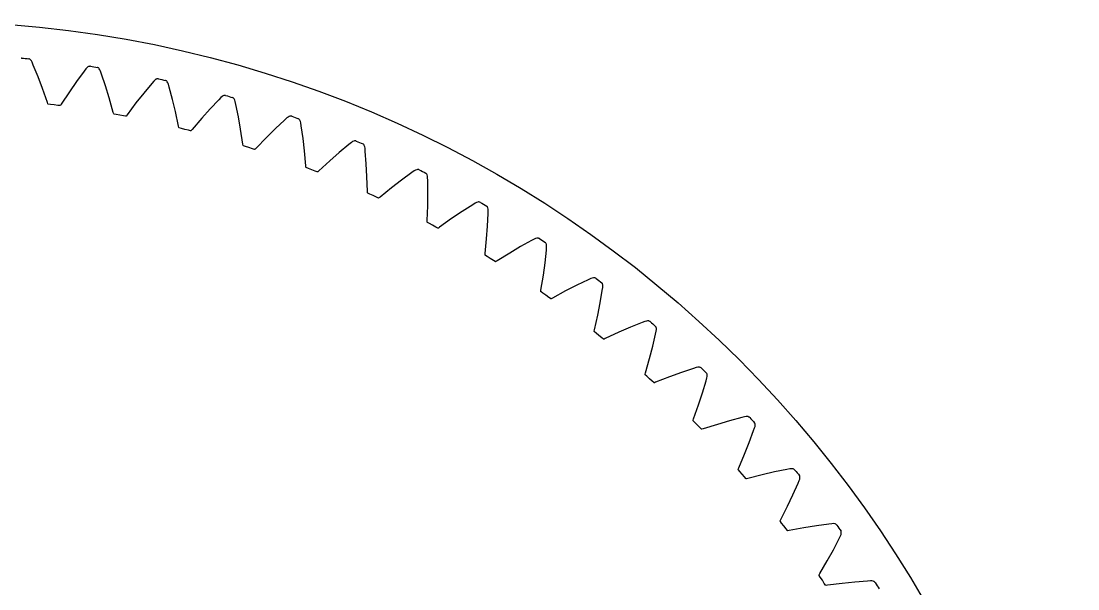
# Model space of a CAD drawing. Extents: x -54 to 54, y -54 to 54.
# Drawn here: x 4.62 to 53.5, y 27.22 to 53.5 of the extents above; entities that cross this region are included whole.
import ezdxf

# ---------------------------------------------------------------- set-up
doc = ezdxf.new("R2010")
doc.units = 0

msp = doc.modelspace()

# ---------------------------------------------------------------- linework, layer by layer
msp.add_circle((0, 0), 53.5)
msp.add_circle((0, 0), 53.5)
at = {"layer": 'layer0'}
for p, q in [((4.641, 51.792), (4.619, 51.792)), ((4.998, 51.752), (4.976, 51.759)), ((5.018, 51.74), (4.998, 51.752)), ((5.038, 51.725), (5.018, 51.74)), ((5.057, 51.707), (5.038, 51.725)), ((5.094, 51.658), (5.057, 51.707)), ((5.127, 51.596), (5.094, 51.658)), ((5.182, 51.467), (5.127, 51.596)), ((5.4, 50.929), (5.182, 51.467)), ((7.66, 51.341), (7.613, 51.288)), ((7.707, 51.378), (7.66, 51.341)), ((7.731, 51.392), (7.707, 51.378)), ((7.754, 51.401), (7.731, 51.392)), ((7.776, 51.407), (7.754, 51.401)), ((7.799, 51.41), (7.776, 51.407)), ((7.82, 51.409), (7.799, 51.41)), ((8.174, 51.346), (8.153, 51.355)), ((8.194, 51.333), (8.174, 51.346)), ((8.213, 51.317), (8.194, 51.333)), ((5.606, 50.383), (5.4, 50.929)), ((7.528, 51.176), (7.185, 50.708)), ((7.613, 51.288), (7.528, 51.176)), ((8.231, 51.297), (8.213, 51.317)), ((8.264, 51.247), (8.231, 51.297)), ((8.293, 51.183), (8.264, 51.247)), ((8.34, 51.05), (8.293, 51.183)), ((8.525, 50.5), (8.34, 51.05)), ((5.833, 49.73), (5.606, 50.383)), ((7.185, 50.708), (6.852, 50.229)), ((8.697, 49.942), (8.525, 50.5)), ((10.665, 50.616), (10.293, 50.169)), ((10.756, 50.722), (10.665, 50.616)), ((10.806, 50.772), (10.756, 50.722)), ((10.856, 50.806), (10.806, 50.772)), ((10.88, 50.818), (10.856, 50.806)), ((10.903, 50.827), (10.88, 50.818)), ((10.926, 50.831), (10.903, 50.827)), ((10.949, 50.832), (10.926, 50.831)), ((10.97, 50.83), (10.949, 50.832)), ((11.319, 50.745), (11.299, 50.755)), ((11.338, 50.731), (11.319, 50.745)), ((11.356, 50.714), (11.338, 50.731)), ((11.373, 50.693), (11.356, 50.714)), ((11.403, 50.641), (11.373, 50.693)), ((11.429, 50.575), (11.403, 50.641)), ((11.467, 50.44), (11.429, 50.575)), ((11.618, 49.879), (11.467, 50.44)), ((6.852, 50.229), (6.473, 49.651)), ((8.883, 49.276), (8.697, 49.942)), ((10.293, 50.169), (9.931, 49.712)), ((11.755, 49.312), (11.618, 49.879)), ((13.76, 49.863), (13.362, 49.441)), ((13.858, 49.964), (13.76, 49.863)), ((13.911, 50.01), (13.858, 49.964)), ((13.963, 50.042), (13.911, 50.01)), ((13.988, 50.052), (13.963, 50.042)), ((14.012, 50.059), (13.988, 50.052)), ((14.035, 50.062), (14.012, 50.059)), ((14.057, 50.062), (14.035, 50.062)), ((14.079, 50.058), (14.057, 50.062)), ((14.422, 49.952), (14.403, 49.964)), ((14.44, 49.937), (14.422, 49.952)), ((14.457, 49.919), (14.44, 49.937)), ((14.472, 49.897), (14.457, 49.919)), ((14.499, 49.843), (14.472, 49.897)), ((5.856, 49.67), (5.833, 49.73)), ((5.864, 49.66), (5.856, 49.67)), ((5.877, 49.654), (5.864, 49.66)), ((5.978, 49.64), (5.877, 49.654)), ((6.144, 49.621), (5.978, 49.64)), ((6.311, 49.598), (6.144, 49.621)), ((6.144, 49.621), (6.144, 49.621)), ((6.412, 49.588), (6.311, 49.598)), ((6.426, 49.591), (6.412, 49.588)), ((6.436, 49.598), (6.426, 49.591)), ((6.473, 49.651), (6.436, 49.598)), ((9.931, 49.712), (9.517, 49.158)), ((13.362, 49.441), (12.973, 49.006)), ((14.52, 49.775), (14.499, 49.843)), ((14.55, 49.638), (14.52, 49.775)), ((14.666, 49.07), (14.55, 49.638)), ((8.903, 49.215), (8.883, 49.276)), ((8.91, 49.205), (8.903, 49.215)), ((8.922, 49.198), (8.91, 49.205)), ((9.022, 49.178), (8.922, 49.198)), ((9.187, 49.148), (9.022, 49.178)), ((9.352, 49.116), (9.187, 49.148)), ((9.187, 49.148), (9.187, 49.148)), ((9.453, 49.099), (9.352, 49.116)), ((9.466, 49.101), (9.453, 49.099)), ((9.477, 49.108), (9.466, 49.101)), ((9.517, 49.158), (9.477, 49.108)), ((11.9, 48.636), (11.755, 49.312)), ((12.973, 49.006), (12.525, 48.479)), ((14.769, 48.495), (14.666, 49.07)), ((16.804, 48.922), (16.38, 48.524)), ((16.908, 49.016), (16.804, 48.922)), ((16.964, 49.059), (16.908, 49.016)), ((17.017, 49.087), (16.964, 49.059)), ((17.042, 49.096), (17.017, 49.087)), ((17.067, 49.102), (17.042, 49.096)), ((17.09, 49.103), (17.067, 49.102)), ((17.112, 49.102), (17.09, 49.103)), ((17.134, 49.096), (17.112, 49.102)), ((17.469, 48.97), (17.451, 48.982)), ((17.487, 48.954), (17.469, 48.97)), ((17.502, 48.934), (17.487, 48.954)), ((17.516, 48.911), (17.502, 48.934)), ((17.54, 48.856), (17.516, 48.911)), ((11.916, 48.574), (11.9, 48.636)), ((11.923, 48.563), (11.916, 48.574)), ((11.934, 48.555), (11.923, 48.563)), ((12.032, 48.529), (11.934, 48.555)), ((12.196, 48.49), (12.032, 48.529)), ((12.358, 48.447), (12.196, 48.49)), ((12.196, 48.49), (12.196, 48.49)), ((12.457, 48.424), (12.358, 48.447)), ((12.471, 48.425), (12.457, 48.424)), ((12.482, 48.431), (12.471, 48.425)), ((12.525, 48.479), (12.482, 48.431)), ((14.872, 47.811), (14.769, 48.495)), ((16.38, 48.524), (15.965, 48.114)), ((17.557, 48.787), (17.54, 48.856)), ((17.579, 48.649), (17.557, 48.787)), ((17.659, 48.074), (17.579, 48.649)), ((15.965, 48.114), (15.486, 47.616)), ((17.726, 47.494), (17.659, 48.074)), ((19.952, 47.922), (19.893, 47.882)), ((20.006, 47.947), (19.952, 47.922)), ((20.032, 47.954), (20.006, 47.947)), ((20.057, 47.958), (20.032, 47.954)), ((20.08, 47.958), (20.057, 47.958)), ((20.103, 47.955), (20.08, 47.958)), ((20.123, 47.948), (20.103, 47.955)), ((14.883, 47.748), (14.872, 47.811)), ((14.89, 47.737), (14.883, 47.748)), ((14.901, 47.729), (14.89, 47.737)), ((14.997, 47.696), (14.901, 47.729)), ((15.158, 47.647), (14.997, 47.696)), ((15.317, 47.594), (15.158, 47.647)), ((15.158, 47.647), (15.158, 47.647)), ((15.415, 47.565), (15.317, 47.594)), ((15.428, 47.566), (15.415, 47.565)), ((15.44, 47.571), (15.428, 47.566)), ((15.486, 47.616), (15.44, 47.571)), ((17.787, 46.805), (17.726, 47.494)), ((19.337, 47.424), (18.897, 47.04)), ((19.784, 47.794), (19.337, 47.424)), ((19.893, 47.882), (19.784, 47.794)), ((20.451, 47.801), (20.433, 47.815)), ((20.467, 47.784), (20.451, 47.801)), ((20.482, 47.764), (20.467, 47.784)), ((20.494, 47.74), (20.482, 47.764)), ((20.514, 47.683), (20.494, 47.74)), ((20.527, 47.614), (20.514, 47.683)), ((20.54, 47.474), (20.527, 47.614)), ((20.585, 46.895), (20.54, 47.474)), ((18.897, 47.04), (18.388, 46.572)), ((17.794, 46.741), (17.787, 46.805)), ((17.8, 46.73), (17.794, 46.741)), ((17.81, 46.721), (17.8, 46.73)), ((17.905, 46.682), (17.81, 46.721)), ((18.062, 46.623), (17.905, 46.682)), ((18.218, 46.561), (18.062, 46.623)), ((18.062, 46.623), (18.062, 46.623)), ((18.313, 46.526), (18.218, 46.561)), ((18.327, 46.526), (18.313, 46.526)), ((18.339, 46.53), (18.327, 46.526)), ((18.388, 46.572), (18.339, 46.53)), ((20.616, 46.313), (20.585, 46.895)), ((22.688, 46.486), (22.219, 46.144)), ((22.803, 46.567), (22.688, 46.486)), ((22.864, 46.602), (22.803, 46.567)), ((22.92, 46.624), (22.864, 46.602)), ((22.946, 46.63), (22.92, 46.624)), ((22.971, 46.632), (22.946, 46.63)), ((22.995, 46.631), (22.971, 46.632)), ((23.017, 46.626), (22.995, 46.631)), ((23.037, 46.619), (23.017, 46.626)), ((23.355, 46.452), (23.338, 46.466)), ((23.37, 46.434), (23.355, 46.452)), ((20.634, 45.621), (20.616, 46.313)), ((22.219, 46.144), (21.757, 45.788)), ((23.383, 46.412), (23.37, 46.434)), ((23.394, 46.388), (23.383, 46.412)), ((23.411, 46.33), (23.394, 46.388)), ((23.419, 46.26), (23.411, 46.33)), ((23.424, 46.12), (23.419, 46.26)), ((23.433, 45.539), (23.424, 46.12)), ((20.638, 45.557), (20.634, 45.621)), ((20.643, 45.546), (20.638, 45.557)), ((20.653, 45.536), (20.643, 45.546)), ((20.745, 45.492), (20.653, 45.536)), ((20.898, 45.423), (20.745, 45.492)), ((21.757, 45.788), (21.22, 45.352)), ((23.428, 44.956), (23.433, 45.539)), ((21.05, 45.351), (20.898, 45.423)), ((20.898, 45.423), (20.898, 45.423)), ((21.143, 45.31), (21.05, 45.351)), ((21.157, 45.309), (21.143, 45.31)), ((21.169, 45.313), (21.157, 45.309)), ((21.22, 45.352), (21.169, 45.313)), ((25.507, 45.001), (25.018, 44.688)), ((25.626, 45.075), (25.507, 45.001)), ((25.689, 45.107), (25.626, 45.075)), ((25.747, 45.125), (25.689, 45.107)), ((25.773, 45.129), (25.747, 45.125)), ((25.798, 45.129), (25.773, 45.129)), ((25.822, 45.127), (25.798, 45.129)), ((25.843, 45.121), (25.822, 45.127)), ((25.863, 45.112), (25.843, 45.121)), ((23.404, 44.265), (23.428, 44.956)), ((25.018, 44.688), (24.534, 44.362)), ((26.17, 44.926), (26.154, 44.942)), ((26.184, 44.907), (26.17, 44.926)), ((26.196, 44.885), (26.184, 44.907)), ((26.192, 44.01), (26.218, 44.59)), ((26.206, 44.86), (26.196, 44.885)), ((26.219, 44.801), (26.206, 44.86)), ((26.218, 44.59), (26.223, 44.73)), ((26.223, 44.73), (26.219, 44.801)), ((23.404, 44.2), (23.404, 44.265)), ((23.408, 44.188), (23.404, 44.2)), ((23.417, 44.178), (23.408, 44.188)), ((23.506, 44.128), (23.417, 44.178)), ((23.655, 44.05), (23.506, 44.128)), ((23.802, 43.969), (23.655, 44.05)), ((23.655, 44.05), (23.655, 44.05)), ((24.534, 44.362), (23.972, 43.96)), ((26.151, 43.428), (26.192, 44.01)), ((23.892, 43.923), (23.802, 43.969)), ((23.906, 43.921), (23.892, 43.923)), ((23.918, 43.924), (23.906, 43.921)), ((23.972, 43.96), (23.918, 43.924)), ((26.084, 42.74), (26.151, 43.428)), ((27.721, 43.063), (27.219, 42.767)), ((28.229, 43.345), (27.721, 43.063)), ((28.353, 43.412), (28.229, 43.345)), ((28.417, 43.439), (28.353, 43.412)), ((28.476, 43.454), (28.417, 43.439)), ((28.503, 43.457), (28.476, 43.454)), ((28.528, 43.456), (28.503, 43.457)), ((28.551, 43.452), (28.528, 43.456)), ((28.572, 43.445), (28.551, 43.452)), ((28.591, 43.434), (28.572, 43.445)), ((28.886, 43.229), (28.871, 43.246)), ((28.899, 43.21), (28.886, 43.229)), ((28.909, 43.187), (28.899, 43.21)), ((28.918, 43.162), (28.909, 43.187)), ((28.914, 42.892), (28.927, 43.031)), ((28.927, 43.102), (28.918, 43.162)), ((28.927, 43.031), (28.927, 43.102)), ((26.08, 42.676), (26.084, 42.74)), ((26.084, 42.664), (26.08, 42.676)), ((26.092, 42.653), (26.084, 42.664)), ((26.178, 42.598), (26.092, 42.653)), ((26.321, 42.511), (26.178, 42.598)), ((27.219, 42.767), (26.632, 42.4)), ((28.852, 42.314), (28.914, 42.892)), ((26.463, 42.421), (26.321, 42.511)), ((26.321, 42.511), (26.321, 42.511)), ((26.551, 42.369), (26.463, 42.421)), ((26.564, 42.366), (26.551, 42.369)), ((26.577, 42.368), (26.564, 42.366)), ((26.632, 42.4), (26.577, 42.368)), ((28.775, 41.736), (28.852, 42.314)), ((28.666, 41.053), (28.775, 41.736)), ((30.971, 41.584), (30.844, 41.525)), ((31.038, 41.608), (30.971, 41.584)), ((31.097, 41.619), (31.038, 41.608)), ((31.124, 41.619), (31.097, 41.619)), ((31.149, 41.617), (31.124, 41.619)), ((31.172, 41.612), (31.149, 41.617)), ((31.192, 41.603), (31.172, 41.612)), ((31.211, 41.592), (31.192, 41.603)), ((30.32, 41.275), (29.8, 41.01)), ((30.844, 41.525), (30.32, 41.275)), ((31.493, 41.369), (31.479, 41.387)), ((31.504, 41.349), (31.493, 41.369)), ((31.499, 41.03), (31.521, 41.169)), ((31.513, 41.325), (31.504, 41.349)), ((31.52, 41.299), (31.513, 41.325)), ((31.525, 41.239), (31.52, 41.299)), ((31.521, 41.169), (31.525, 41.239)), ((28.658, 40.989), (28.666, 41.053)), ((28.661, 40.977), (28.658, 40.989)), ((28.668, 40.965), (28.661, 40.977)), ((28.751, 40.905), (28.668, 40.965)), ((28.889, 40.81), (28.751, 40.905)), ((29.025, 40.711), (28.888, 40.81)), ((28.888, 40.81), (28.889, 40.81)), ((29.109, 40.654), (29.025, 40.711)), ((29.122, 40.65), (29.109, 40.654)), ((29.135, 40.652), (29.122, 40.65)), ((29.192, 40.68), (29.135, 40.652)), ((29.8, 41.01), (29.192, 40.68)), ((31.402, 40.458), (31.499, 41.03)), ((31.29, 39.885), (31.402, 40.458)), ((31.139, 39.211), (31.29, 39.885)), ((33.472, 39.598), (33.342, 39.548)), ((33.54, 39.618), (33.472, 39.598)), ((33.6, 39.625), (33.54, 39.618)), ((33.627, 39.624), (33.6, 39.625)), ((33.652, 39.621), (33.627, 39.624)), ((33.674, 39.614), (33.652, 39.621)), ((33.694, 39.604), (33.674, 39.614)), ((33.712, 39.592), (33.694, 39.604)), ((31.127, 39.147), (31.139, 39.211)), ((31.129, 39.135), (31.127, 39.147)), ((31.136, 39.123), (31.129, 39.135)), ((31.214, 39.058), (31.136, 39.123)), ((32.803, 39.33), (32.268, 39.098)), ((33.342, 39.548), (32.803, 39.33)), ((33.965, 39.013), (33.995, 39.15)), ((33.98, 39.352), (33.967, 39.37)), ((33.99, 39.331), (33.98, 39.352)), ((33.997, 39.307), (33.99, 39.331)), ((33.995, 39.15), (34.004, 39.22)), ((34.002, 39.281), (33.997, 39.307)), ((34.004, 39.22), (34.002, 39.281)), ((31.346, 38.954), (31.214, 39.058)), ((31.476, 38.847), (31.346, 38.954)), ((31.346, 38.954), (31.346, 38.954)), ((31.556, 38.785), (31.476, 38.847)), ((31.569, 38.78), (31.556, 38.785)), ((31.582, 38.781), (31.569, 38.78)), ((31.641, 38.806), (31.582, 38.781)), ((32.268, 39.098), (31.641, 38.806)), ((33.833, 38.448), (33.965, 39.013)), ((33.686, 37.883), (33.833, 38.448)), ((33.493, 37.219), (33.686, 37.883)), ((33.478, 37.157), (33.493, 37.219)), ((33.479, 37.144), (33.478, 37.157)), ((35.162, 37.236), (34.614, 37.038)), ((35.713, 37.42), (35.162, 37.236)), ((35.847, 37.463), (35.713, 37.42)), ((35.916, 37.478), (35.847, 37.463)), ((35.976, 37.482), (35.916, 37.478)), ((36.003, 37.479), (35.976, 37.482)), ((36.027, 37.474), (36.003, 37.479)), ((36.049, 37.466), (36.027, 37.474)), ((36.068, 37.455), (36.049, 37.466)), ((36.085, 37.441), (36.068, 37.455)), ((36.338, 37.186), (36.326, 37.205)), ((36.347, 37.164), (36.338, 37.186)), ((36.353, 37.14), (36.347, 37.164)), ((33.485, 37.132), (33.479, 37.144)), ((33.559, 37.062), (33.485, 37.132)), ((33.685, 36.95), (33.559, 37.062)), ((33.807, 36.836), (33.685, 36.95)), ((33.685, 36.95), (33.685, 36.95)), ((33.884, 36.768), (33.807, 36.836)), ((33.897, 36.763), (33.884, 36.768)), ((33.91, 36.763), (33.897, 36.763)), ((33.97, 36.785), (33.91, 36.763)), ((34.614, 37.038), (33.97, 36.785)), ((36.136, 36.292), (36.303, 36.848)), ((36.303, 36.848), (36.341, 36.983)), ((36.341, 36.983), (36.354, 37.053)), ((36.356, 37.113), (36.353, 37.14)), ((36.354, 37.053), (36.356, 37.113)), ((35.954, 35.738), (36.136, 36.292)), ((35.721, 35.087), (35.954, 35.738)), ((38.155, 35.196), (38.085, 35.185)), ((38.215, 35.196), (38.155, 35.196)), ((38.242, 35.192), (38.215, 35.196)), ((35.702, 35.026), (35.721, 35.087)), ((35.702, 35.013), (35.702, 35.026)), ((35.708, 35), (35.702, 35.013)), ((35.777, 34.926), (35.708, 35)), ((35.895, 34.806), (35.777, 34.926)), ((36.011, 34.685), (35.895, 34.806)), ((35.895, 34.806), (35.895, 34.806)), ((36.828, 34.836), (36.17, 34.624)), ((37.388, 35.001), (36.828, 34.836)), ((37.949, 35.151), (37.388, 35.001)), ((38.085, 35.185), (37.949, 35.151)), ((38.266, 35.185), (38.242, 35.192)), ((38.287, 35.175), (38.266, 35.185)), ((38.306, 35.163), (38.287, 35.175)), ((38.322, 35.149), (38.306, 35.163)), ((38.558, 34.878), (38.548, 34.898)), ((38.549, 34.676), (38.566, 34.744)), ((38.566, 34.856), (38.558, 34.878)), ((38.57, 34.831), (38.566, 34.856)), ((38.566, 34.744), (38.572, 34.805)), ((38.572, 34.805), (38.57, 34.831)), ((36.083, 34.613), (36.011, 34.685)), ((36.096, 34.607), (36.083, 34.613)), ((36.108, 34.606), (36.096, 34.607)), ((36.17, 34.624), (36.108, 34.606)), ((38.301, 33.999), (38.502, 34.544)), ((38.502, 34.544), (38.549, 34.676)), ((38.086, 33.457), (38.301, 33.999)), ((37.813, 32.821), (38.086, 33.457)), ((37.79, 32.761), (37.813, 32.821)), ((37.79, 32.749), (37.79, 32.761)), ((40.179, 32.774), (40.041, 32.748)), ((40.249, 32.78), (40.179, 32.774)), ((40.309, 32.777), (40.249, 32.78)), ((40.335, 32.771), (40.309, 32.777)), ((40.359, 32.763), (40.335, 32.771)), ((40.38, 32.752), (40.359, 32.763)), ((40.398, 32.738), (40.38, 32.752)), ((37.795, 32.736), (37.79, 32.749)), ((37.86, 32.657), (37.795, 32.736)), ((37.97, 32.531), (37.86, 32.657)), ((38.078, 32.402), (37.97, 32.531)), ((37.97, 32.531), (37.97, 32.531)), ((38.145, 32.326), (38.078, 32.402)), ((38.158, 32.319), (38.145, 32.326)), ((38.17, 32.318), (38.158, 32.319)), ((38.233, 32.331), (38.17, 32.318)), ((38.903, 32.503), (38.233, 32.331)), ((39.472, 32.633), (38.903, 32.503)), ((40.041, 32.748), (39.472, 32.633)), ((40.413, 32.723), (40.398, 32.738)), ((40.61, 32.237), (40.632, 32.304)), ((40.632, 32.438), (40.623, 32.459)), ((40.638, 32.416), (40.632, 32.438)), ((40.632, 32.304), (40.641, 32.364)), ((40.641, 32.391), (40.638, 32.416)), ((40.641, 32.364), (40.641, 32.391)), ((40.322, 31.577), (40.556, 32.108)), ((40.556, 32.108), (40.61, 32.237)), ((40.073, 31.049), (40.322, 31.577)), ((39.762, 30.431), (40.073, 31.049)), ((39.734, 30.36), (39.735, 30.373)), ((39.738, 30.347), (39.734, 30.36)), ((39.735, 30.373), (39.762, 30.431)), ((39.798, 30.264), (39.738, 30.347)), ((39.901, 30.132), (39.798, 30.264)), ((40, 29.997), (39.901, 30.132)), ((39.901, 30.132), (39.901, 30.132)), ((40.063, 29.916), (40, 29.997)), ((40.075, 29.909), (40.063, 29.916)), ((40.087, 29.907), (40.075, 29.909)), ((40.151, 29.916), (40.087, 29.907)), ((40.83, 30.047), (40.151, 29.916)), ((41.406, 30.141), (40.83, 30.047)), ((41.981, 30.221), (41.406, 30.141)), ((42.12, 30.238), (41.981, 30.221)), ((42.191, 30.241), (42.12, 30.238)), ((42.251, 30.233), (42.191, 30.241)), ((42.276, 30.226), (42.251, 30.233)), ((42.299, 30.216), (42.276, 30.226)), ((42.319, 30.204), (42.299, 30.216)), ((42.337, 30.189), (42.319, 30.204)), ((42.351, 30.173), (42.337, 30.189)), ((42.552, 29.875), (42.544, 29.896)), ((42.557, 29.852), (42.552, 29.875)), ((42.558, 29.827), (42.557, 29.852)), ((42.557, 29.801), (42.558, 29.827)), ((42.189, 29.034), (42.455, 29.55)), ((42.455, 29.55), (42.518, 29.676)), ((42.518, 29.676), (42.544, 29.742)), ((42.544, 29.742), (42.557, 29.801)), ((41.909, 28.523), (42.189, 29.034)), ((41.56, 27.926), (41.909, 28.523)), ((41.528, 27.856), (41.53, 27.869)), ((41.53, 27.869), (41.56, 27.926)), ((41.531, 27.843), (41.528, 27.856)), ((41.586, 27.757), (41.531, 27.843)), ((41.68, 27.618), (41.586, 27.757)), ((41.771, 27.477), (41.68, 27.618)), ((41.68, 27.618), (41.68, 27.618)), ((41.829, 27.393), (41.771, 27.477)), ((41.84, 27.385), (41.829, 27.393)), ((41.852, 27.382), (41.84, 27.385)), ((41.916, 27.388), (41.852, 27.382)), ((42.602, 27.476), (41.916, 27.388)), ((43.183, 27.535), (42.602, 27.476)), ((43.762, 27.579), (43.183, 27.535)), ((43.902, 27.588), (43.762, 27.579)), ((43.972, 27.586), (43.902, 27.588)), ((44.032, 27.575), (43.972, 27.586)), ((44.057, 27.566), (44.032, 27.575)), ((44.079, 27.555), (44.057, 27.566)), ((44.099, 27.541), (44.079, 27.555)), ((44.115, 27.526), (44.099, 27.541)), ((44.128, 27.508), (44.115, 27.526))]:
    msp.add_line(p, q, dxfattribs=at)
for centre, start, end in [((10.07, 105.016), 264.1753, 264.5366), ((16.516, 104.197), 260.6459, 261.0072), ((22.899, 102.983), 257.1165, 257.4778), ((29.195, 101.378), 253.5871, 253.9484), ((35.381, 99.388), 250.0577, 250.419), ((41.432, 97.022), 246.5283, 246.8896), ((47.326, 94.287), 242.9989, 243.3601), ((53.041, 91.195), 239.4695, 239.8307), ((58.554, 87.756), 235.9401, 236.3013), ((63.846, 83.985), 232.4106, 232.7719), ((68.895, 79.896), 228.8812, 229.2425), ((73.683, 75.503), 225.3518, 225.7131), ((78.191, 70.824), 221.8224, 222.1837), ((82.403, 65.876), 218.293, 218.6543), ((86.302, 60.678), 214.7636, 215.1248), ((89.873, 55.25), 211.2342, 211.5954)]:
    msp.add_arc(centre, 53.5, start, end, dxfattribs=at)
at = {"layer": 'layer1'}
for p, q in [((4.641, 51.792), (4.619, 51.792)), ((4.998, 51.752), (4.976, 51.759)), ((5.018, 51.74), (4.998, 51.752)), ((5.038, 51.725), (5.018, 51.74)), ((5.057, 51.707), (5.038, 51.725)), ((5.094, 51.658), (5.057, 51.707)), ((5.127, 51.596), (5.094, 51.658)), ((5.182, 51.467), (5.127, 51.596)), ((5.4, 50.929), (5.182, 51.467)), ((7.66, 51.341), (7.613, 51.288)), ((7.707, 51.378), (7.66, 51.341)), ((7.731, 51.392), (7.707, 51.378)), ((7.754, 51.401), (7.731, 51.392)), ((7.776, 51.407), (7.754, 51.401)), ((7.799, 51.41), (7.776, 51.407)), ((7.82, 51.409), (7.799, 51.41)), ((8.174, 51.346), (8.153, 51.355)), ((8.194, 51.333), (8.174, 51.346)), ((8.213, 51.317), (8.194, 51.333)), ((5.606, 50.383), (5.4, 50.929)), ((7.528, 51.176), (7.185, 50.708)), ((7.613, 51.288), (7.528, 51.176)), ((8.231, 51.297), (8.213, 51.317)), ((8.264, 51.247), (8.231, 51.297)), ((8.293, 51.183), (8.264, 51.247)), ((8.34, 51.05), (8.293, 51.183)), ((8.525, 50.5), (8.34, 51.05)), ((5.833, 49.73), (5.606, 50.383)), ((7.185, 50.708), (6.852, 50.229)), ((8.697, 49.942), (8.525, 50.5)), ((10.665, 50.616), (10.293, 50.169)), ((10.756, 50.722), (10.665, 50.616)), ((10.806, 50.772), (10.756, 50.722)), ((10.856, 50.806), (10.806, 50.772)), ((10.88, 50.818), (10.856, 50.806)), ((10.903, 50.827), (10.88, 50.818)), ((10.926, 50.831), (10.903, 50.827)), ((10.949, 50.832), (10.926, 50.831)), ((10.97, 50.83), (10.949, 50.832)), ((11.319, 50.745), (11.299, 50.755)), ((11.338, 50.731), (11.319, 50.745)), ((11.356, 50.714), (11.338, 50.731)), ((11.373, 50.693), (11.356, 50.714)), ((11.403, 50.641), (11.373, 50.693)), ((11.429, 50.575), (11.403, 50.641)), ((11.467, 50.44), (11.429, 50.575)), ((11.618, 49.879), (11.467, 50.44)), ((6.852, 50.229), (6.473, 49.651)), ((8.883, 49.276), (8.697, 49.942)), ((10.293, 50.169), (9.931, 49.712)), ((11.755, 49.312), (11.618, 49.879)), ((13.76, 49.863), (13.362, 49.441)), ((13.858, 49.964), (13.76, 49.863)), ((13.911, 50.01), (13.858, 49.964)), ((13.963, 50.042), (13.911, 50.01)), ((13.988, 50.052), (13.963, 50.042)), ((14.012, 50.059), (13.988, 50.052)), ((14.035, 50.062), (14.012, 50.059)), ((14.057, 50.062), (14.035, 50.062)), ((14.079, 50.058), (14.057, 50.062)), ((14.422, 49.952), (14.403, 49.964)), ((14.44, 49.937), (14.422, 49.952)), ((14.457, 49.919), (14.44, 49.937)), ((14.472, 49.897), (14.457, 49.919)), ((14.499, 49.843), (14.472, 49.897)), ((5.856, 49.67), (5.833, 49.73)), ((5.864, 49.66), (5.856, 49.67)), ((5.877, 49.654), (5.864, 49.66)), ((5.978, 49.64), (5.877, 49.654)), ((6.144, 49.621), (5.978, 49.64)), ((6.311, 49.598), (6.144, 49.621)), ((6.144, 49.621), (6.144, 49.621)), ((6.412, 49.588), (6.311, 49.598)), ((6.426, 49.591), (6.412, 49.588)), ((6.436, 49.598), (6.426, 49.591)), ((6.473, 49.651), (6.436, 49.598)), ((9.931, 49.712), (9.517, 49.158)), ((13.362, 49.441), (12.973, 49.006)), ((14.52, 49.775), (14.499, 49.843)), ((14.55, 49.638), (14.52, 49.775)), ((14.666, 49.07), (14.55, 49.638)), ((8.903, 49.215), (8.883, 49.276)), ((8.91, 49.205), (8.903, 49.215)), ((8.922, 49.198), (8.91, 49.205)), ((9.022, 49.178), (8.922, 49.198)), ((9.187, 49.148), (9.022, 49.178)), ((9.352, 49.116), (9.187, 49.148)), ((9.187, 49.148), (9.187, 49.148)), ((9.453, 49.099), (9.352, 49.116)), ((9.466, 49.101), (9.453, 49.099)), ((9.477, 49.108), (9.466, 49.101)), ((9.517, 49.158), (9.477, 49.108)), ((11.9, 48.636), (11.755, 49.312)), ((12.973, 49.006), (12.525, 48.479)), ((14.769, 48.495), (14.666, 49.07)), ((16.804, 48.922), (16.38, 48.524)), ((16.908, 49.016), (16.804, 48.922)), ((16.964, 49.059), (16.908, 49.016)), ((17.017, 49.087), (16.964, 49.059)), ((17.042, 49.096), (17.017, 49.087)), ((17.067, 49.102), (17.042, 49.096)), ((17.09, 49.103), (17.067, 49.102)), ((17.112, 49.102), (17.09, 49.103)), ((17.134, 49.096), (17.112, 49.102)), ((17.469, 48.97), (17.451, 48.982)), ((17.487, 48.954), (17.469, 48.97)), ((17.502, 48.934), (17.487, 48.954)), ((17.516, 48.911), (17.502, 48.934)), ((17.54, 48.856), (17.516, 48.911)), ((11.916, 48.574), (11.9, 48.636)), ((11.923, 48.563), (11.916, 48.574)), ((11.934, 48.555), (11.923, 48.563)), ((12.032, 48.529), (11.934, 48.555)), ((12.196, 48.49), (12.032, 48.529)), ((12.358, 48.447), (12.196, 48.49)), ((12.196, 48.49), (12.196, 48.49)), ((12.457, 48.424), (12.358, 48.447)), ((12.471, 48.425), (12.457, 48.424)), ((12.482, 48.431), (12.471, 48.425)), ((12.525, 48.479), (12.482, 48.431)), ((14.872, 47.811), (14.769, 48.495)), ((16.38, 48.524), (15.965, 48.114)), ((17.557, 48.787), (17.54, 48.856)), ((17.579, 48.649), (17.557, 48.787)), ((17.659, 48.074), (17.579, 48.649)), ((15.965, 48.114), (15.486, 47.616)), ((17.726, 47.494), (17.659, 48.074)), ((19.952, 47.922), (19.893, 47.882)), ((20.006, 47.947), (19.952, 47.922)), ((20.032, 47.954), (20.006, 47.947)), ((20.057, 47.958), (20.032, 47.954)), ((20.08, 47.958), (20.057, 47.958)), ((20.103, 47.955), (20.08, 47.958)), ((20.123, 47.948), (20.103, 47.955)), ((14.883, 47.748), (14.872, 47.811)), ((14.89, 47.737), (14.883, 47.748)), ((14.901, 47.729), (14.89, 47.737)), ((14.997, 47.696), (14.901, 47.729)), ((15.158, 47.647), (14.997, 47.696)), ((15.317, 47.594), (15.158, 47.647)), ((15.158, 47.647), (15.158, 47.647)), ((15.415, 47.565), (15.317, 47.594)), ((15.428, 47.566), (15.415, 47.565)), ((15.44, 47.571), (15.428, 47.566)), ((15.486, 47.616), (15.44, 47.571)), ((17.787, 46.805), (17.726, 47.494)), ((19.337, 47.424), (18.897, 47.04)), ((19.784, 47.794), (19.337, 47.424)), ((19.893, 47.882), (19.784, 47.794)), ((20.451, 47.801), (20.433, 47.815)), ((20.467, 47.784), (20.451, 47.801)), ((20.482, 47.764), (20.467, 47.784)), ((20.494, 47.74), (20.482, 47.764)), ((20.514, 47.683), (20.494, 47.74)), ((20.527, 47.614), (20.514, 47.683)), ((20.54, 47.474), (20.527, 47.614)), ((20.585, 46.895), (20.54, 47.474)), ((18.897, 47.04), (18.388, 46.572)), ((17.794, 46.741), (17.787, 46.805)), ((17.8, 46.73), (17.794, 46.741)), ((17.81, 46.721), (17.8, 46.73)), ((17.905, 46.682), (17.81, 46.721)), ((18.062, 46.623), (17.905, 46.682)), ((18.218, 46.561), (18.062, 46.623)), ((18.062, 46.623), (18.062, 46.623)), ((18.313, 46.526), (18.218, 46.561)), ((18.327, 46.526), (18.313, 46.526)), ((18.339, 46.53), (18.327, 46.526)), ((18.388, 46.572), (18.339, 46.53)), ((20.616, 46.313), (20.585, 46.895)), ((22.688, 46.486), (22.219, 46.144)), ((22.803, 46.567), (22.688, 46.486)), ((22.864, 46.602), (22.803, 46.567)), ((22.92, 46.624), (22.864, 46.602)), ((22.946, 46.63), (22.92, 46.624)), ((22.971, 46.632), (22.946, 46.63)), ((22.995, 46.631), (22.971, 46.632)), ((23.017, 46.626), (22.995, 46.631)), ((23.037, 46.619), (23.017, 46.626)), ((23.355, 46.452), (23.338, 46.466)), ((23.37, 46.434), (23.355, 46.452)), ((20.634, 45.621), (20.616, 46.313)), ((22.219, 46.144), (21.757, 45.788)), ((23.383, 46.412), (23.37, 46.434)), ((23.394, 46.388), (23.383, 46.412)), ((23.411, 46.33), (23.394, 46.388)), ((23.419, 46.26), (23.411, 46.33)), ((23.424, 46.12), (23.419, 46.26)), ((23.433, 45.539), (23.424, 46.12)), ((20.638, 45.557), (20.634, 45.621)), ((20.643, 45.546), (20.638, 45.557)), ((20.653, 45.536), (20.643, 45.546)), ((20.745, 45.492), (20.653, 45.536)), ((20.898, 45.423), (20.745, 45.492)), ((21.757, 45.788), (21.22, 45.352)), ((23.428, 44.956), (23.433, 45.539)), ((21.05, 45.351), (20.898, 45.423)), ((20.898, 45.423), (20.898, 45.423)), ((21.143, 45.31), (21.05, 45.351)), ((21.157, 45.309), (21.143, 45.31)), ((21.169, 45.313), (21.157, 45.309)), ((21.22, 45.352), (21.169, 45.313)), ((25.507, 45.001), (25.018, 44.688)), ((25.626, 45.075), (25.507, 45.001)), ((25.689, 45.107), (25.626, 45.075)), ((25.747, 45.125), (25.689, 45.107)), ((25.773, 45.129), (25.747, 45.125)), ((25.798, 45.129), (25.773, 45.129)), ((25.822, 45.127), (25.798, 45.129)), ((25.843, 45.121), (25.822, 45.127)), ((25.863, 45.112), (25.843, 45.121)), ((23.404, 44.265), (23.428, 44.956)), ((25.018, 44.688), (24.534, 44.362)), ((26.17, 44.926), (26.154, 44.942)), ((26.184, 44.907), (26.17, 44.926)), ((26.196, 44.885), (26.184, 44.907)), ((26.192, 44.01), (26.218, 44.59)), ((26.206, 44.86), (26.196, 44.885)), ((26.219, 44.801), (26.206, 44.86)), ((26.218, 44.59), (26.223, 44.73)), ((26.223, 44.73), (26.219, 44.801)), ((23.404, 44.2), (23.404, 44.265)), ((23.408, 44.188), (23.404, 44.2)), ((23.417, 44.178), (23.408, 44.188)), ((23.506, 44.128), (23.417, 44.178)), ((23.655, 44.05), (23.506, 44.128)), ((23.802, 43.969), (23.655, 44.05)), ((23.655, 44.05), (23.655, 44.05)), ((24.534, 44.362), (23.972, 43.96)), ((26.151, 43.428), (26.192, 44.01)), ((23.892, 43.923), (23.802, 43.969)), ((23.906, 43.921), (23.892, 43.923)), ((23.918, 43.924), (23.906, 43.921)), ((23.972, 43.96), (23.918, 43.924)), ((26.084, 42.74), (26.151, 43.428)), ((27.721, 43.063), (27.219, 42.767)), ((28.229, 43.345), (27.721, 43.063)), ((28.353, 43.412), (28.229, 43.345)), ((28.417, 43.439), (28.353, 43.412)), ((28.476, 43.454), (28.417, 43.439)), ((28.503, 43.457), (28.476, 43.454)), ((28.528, 43.456), (28.503, 43.457)), ((28.551, 43.452), (28.528, 43.456)), ((28.572, 43.445), (28.551, 43.452)), ((28.591, 43.434), (28.572, 43.445)), ((28.886, 43.229), (28.871, 43.246)), ((28.899, 43.21), (28.886, 43.229)), ((28.909, 43.187), (28.899, 43.21)), ((28.918, 43.162), (28.909, 43.187)), ((28.914, 42.892), (28.927, 43.031)), ((28.927, 43.102), (28.918, 43.162)), ((28.927, 43.031), (28.927, 43.102)), ((26.08, 42.676), (26.084, 42.74)), ((26.084, 42.664), (26.08, 42.676)), ((26.092, 42.653), (26.084, 42.664)), ((26.178, 42.598), (26.092, 42.653)), ((26.321, 42.511), (26.178, 42.598)), ((27.219, 42.767), (26.632, 42.4)), ((28.852, 42.314), (28.914, 42.892)), ((26.463, 42.421), (26.321, 42.511)), ((26.321, 42.511), (26.321, 42.511)), ((26.551, 42.369), (26.463, 42.421)), ((26.564, 42.366), (26.551, 42.369)), ((26.577, 42.368), (26.564, 42.366)), ((26.632, 42.4), (26.577, 42.368)), ((28.775, 41.736), (28.852, 42.314)), ((28.666, 41.053), (28.775, 41.736)), ((30.971, 41.584), (30.844, 41.525)), ((31.038, 41.608), (30.971, 41.584)), ((31.097, 41.619), (31.038, 41.608)), ((31.124, 41.619), (31.097, 41.619)), ((31.149, 41.617), (31.124, 41.619)), ((31.172, 41.612), (31.149, 41.617)), ((31.192, 41.603), (31.172, 41.612)), ((31.211, 41.592), (31.192, 41.603)), ((30.32, 41.275), (29.8, 41.01)), ((30.844, 41.525), (30.32, 41.275)), ((31.493, 41.369), (31.479, 41.387)), ((31.504, 41.349), (31.493, 41.369)), ((31.499, 41.03), (31.521, 41.169)), ((31.513, 41.325), (31.504, 41.349)), ((31.52, 41.299), (31.513, 41.325)), ((31.525, 41.239), (31.52, 41.299)), ((31.521, 41.169), (31.525, 41.239)), ((28.658, 40.989), (28.666, 41.053)), ((28.661, 40.977), (28.658, 40.989)), ((28.668, 40.965), (28.661, 40.977)), ((28.751, 40.905), (28.668, 40.965)), ((28.889, 40.81), (28.751, 40.905)), ((29.025, 40.711), (28.888, 40.81)), ((28.888, 40.81), (28.889, 40.81)), ((29.109, 40.654), (29.025, 40.711)), ((29.122, 40.65), (29.109, 40.654)), ((29.135, 40.652), (29.122, 40.65)), ((29.192, 40.68), (29.135, 40.652)), ((29.8, 41.01), (29.192, 40.68)), ((31.402, 40.458), (31.499, 41.03)), ((31.29, 39.885), (31.402, 40.458)), ((31.139, 39.211), (31.29, 39.885)), ((33.472, 39.598), (33.342, 39.548)), ((33.54, 39.618), (33.472, 39.598)), ((33.6, 39.625), (33.54, 39.618)), ((33.627, 39.624), (33.6, 39.625)), ((33.652, 39.621), (33.627, 39.624)), ((33.674, 39.614), (33.652, 39.621)), ((33.694, 39.604), (33.674, 39.614)), ((33.712, 39.592), (33.694, 39.604)), ((31.127, 39.147), (31.139, 39.211)), ((31.129, 39.135), (31.127, 39.147)), ((31.136, 39.123), (31.129, 39.135)), ((31.214, 39.058), (31.136, 39.123)), ((32.803, 39.33), (32.268, 39.098)), ((33.342, 39.548), (32.803, 39.33)), ((33.965, 39.013), (33.995, 39.15)), ((33.98, 39.352), (33.967, 39.37)), ((33.99, 39.331), (33.98, 39.352)), ((33.997, 39.307), (33.99, 39.331)), ((33.995, 39.15), (34.004, 39.22)), ((34.002, 39.281), (33.997, 39.307)), ((34.004, 39.22), (34.002, 39.281)), ((31.346, 38.954), (31.214, 39.058)), ((31.476, 38.847), (31.346, 38.954)), ((31.346, 38.954), (31.346, 38.954)), ((31.556, 38.785), (31.476, 38.847)), ((31.569, 38.78), (31.556, 38.785)), ((31.582, 38.781), (31.569, 38.78)), ((31.641, 38.806), (31.582, 38.781)), ((32.268, 39.098), (31.641, 38.806)), ((33.833, 38.448), (33.965, 39.013)), ((33.686, 37.883), (33.833, 38.448)), ((33.493, 37.219), (33.686, 37.883)), ((33.478, 37.157), (33.493, 37.219)), ((33.479, 37.144), (33.478, 37.157)), ((35.162, 37.236), (34.614, 37.038)), ((35.713, 37.42), (35.162, 37.236)), ((35.847, 37.463), (35.713, 37.42)), ((35.916, 37.478), (35.847, 37.463)), ((35.976, 37.482), (35.916, 37.478)), ((36.003, 37.479), (35.976, 37.482)), ((36.027, 37.474), (36.003, 37.479)), ((36.049, 37.466), (36.027, 37.474)), ((36.068, 37.455), (36.049, 37.466)), ((36.085, 37.441), (36.068, 37.455)), ((36.338, 37.186), (36.326, 37.205)), ((36.347, 37.164), (36.338, 37.186)), ((36.353, 37.14), (36.347, 37.164)), ((33.485, 37.132), (33.479, 37.144)), ((33.559, 37.062), (33.485, 37.132)), ((33.685, 36.95), (33.559, 37.062)), ((33.807, 36.836), (33.685, 36.95)), ((33.685, 36.95), (33.685, 36.95)), ((33.884, 36.768), (33.807, 36.836)), ((33.897, 36.763), (33.884, 36.768)), ((33.91, 36.763), (33.897, 36.763)), ((33.97, 36.785), (33.91, 36.763)), ((34.614, 37.038), (33.97, 36.785)), ((36.136, 36.292), (36.303, 36.848)), ((36.303, 36.848), (36.341, 36.983)), ((36.341, 36.983), (36.354, 37.053)), ((36.356, 37.113), (36.353, 37.14)), ((36.354, 37.053), (36.356, 37.113)), ((35.954, 35.738), (36.136, 36.292)), ((35.721, 35.087), (35.954, 35.738)), ((38.155, 35.196), (38.085, 35.185)), ((38.215, 35.196), (38.155, 35.196)), ((38.242, 35.192), (38.215, 35.196)), ((35.702, 35.026), (35.721, 35.087)), ((35.702, 35.013), (35.702, 35.026)), ((35.708, 35), (35.702, 35.013)), ((35.777, 34.926), (35.708, 35)), ((35.895, 34.806), (35.777, 34.926)), ((36.011, 34.685), (35.895, 34.806)), ((35.895, 34.806), (35.895, 34.806)), ((36.828, 34.836), (36.17, 34.624)), ((37.388, 35.001), (36.828, 34.836)), ((37.949, 35.151), (37.388, 35.001)), ((38.085, 35.185), (37.949, 35.151)), ((38.266, 35.185), (38.242, 35.192)), ((38.287, 35.175), (38.266, 35.185)), ((38.306, 35.163), (38.287, 35.175)), ((38.322, 35.149), (38.306, 35.163)), ((38.558, 34.878), (38.548, 34.898)), ((38.549, 34.676), (38.566, 34.744)), ((38.566, 34.856), (38.558, 34.878)), ((38.57, 34.831), (38.566, 34.856)), ((38.566, 34.744), (38.572, 34.805)), ((38.572, 34.805), (38.57, 34.831)), ((36.083, 34.613), (36.011, 34.685)), ((36.096, 34.607), (36.083, 34.613)), ((36.108, 34.606), (36.096, 34.607)), ((36.17, 34.624), (36.108, 34.606)), ((38.301, 33.999), (38.502, 34.544)), ((38.502, 34.544), (38.549, 34.676)), ((38.086, 33.457), (38.301, 33.999)), ((37.813, 32.821), (38.086, 33.457)), ((37.79, 32.761), (37.813, 32.821)), ((37.79, 32.749), (37.79, 32.761)), ((40.179, 32.774), (40.041, 32.748)), ((40.249, 32.78), (40.179, 32.774)), ((40.309, 32.777), (40.249, 32.78)), ((40.335, 32.771), (40.309, 32.777)), ((40.359, 32.763), (40.335, 32.771)), ((40.38, 32.752), (40.359, 32.763)), ((40.398, 32.738), (40.38, 32.752)), ((37.795, 32.736), (37.79, 32.749)), ((37.86, 32.657), (37.795, 32.736)), ((37.97, 32.531), (37.86, 32.657)), ((38.078, 32.402), (37.97, 32.531)), ((37.97, 32.531), (37.97, 32.531)), ((38.145, 32.326), (38.078, 32.402)), ((38.158, 32.319), (38.145, 32.326)), ((38.17, 32.318), (38.158, 32.319)), ((38.233, 32.331), (38.17, 32.318)), ((38.903, 32.503), (38.233, 32.331)), ((39.472, 32.633), (38.903, 32.503)), ((40.041, 32.748), (39.472, 32.633)), ((40.413, 32.723), (40.398, 32.738)), ((40.61, 32.237), (40.632, 32.304)), ((40.632, 32.438), (40.623, 32.459)), ((40.638, 32.416), (40.632, 32.438)), ((40.632, 32.304), (40.641, 32.364)), ((40.641, 32.391), (40.638, 32.416)), ((40.641, 32.364), (40.641, 32.391)), ((40.322, 31.577), (40.556, 32.108)), ((40.556, 32.108), (40.61, 32.237)), ((40.073, 31.049), (40.322, 31.577)), ((39.762, 30.431), (40.073, 31.049)), ((39.734, 30.36), (39.735, 30.373)), ((39.738, 30.347), (39.734, 30.36)), ((39.735, 30.373), (39.762, 30.431)), ((39.798, 30.264), (39.738, 30.347)), ((39.901, 30.132), (39.798, 30.264)), ((40, 29.997), (39.901, 30.132)), ((39.901, 30.132), (39.901, 30.132)), ((40.063, 29.916), (40, 29.997)), ((40.075, 29.909), (40.063, 29.916)), ((40.087, 29.907), (40.075, 29.909)), ((40.151, 29.916), (40.087, 29.907)), ((40.83, 30.047), (40.151, 29.916)), ((41.406, 30.141), (40.83, 30.047)), ((41.981, 30.221), (41.406, 30.141)), ((42.12, 30.238), (41.981, 30.221)), ((42.191, 30.241), (42.12, 30.238)), ((42.251, 30.233), (42.191, 30.241)), ((42.276, 30.226), (42.251, 30.233)), ((42.299, 30.216), (42.276, 30.226)), ((42.319, 30.204), (42.299, 30.216)), ((42.337, 30.189), (42.319, 30.204)), ((42.351, 30.173), (42.337, 30.189)), ((42.552, 29.875), (42.544, 29.896)), ((42.557, 29.852), (42.552, 29.875)), ((42.558, 29.827), (42.557, 29.852)), ((42.557, 29.801), (42.558, 29.827)), ((42.189, 29.034), (42.455, 29.55)), ((42.455, 29.55), (42.518, 29.676)), ((42.518, 29.676), (42.544, 29.742)), ((42.544, 29.742), (42.557, 29.801)), ((41.909, 28.523), (42.189, 29.034)), ((41.56, 27.926), (41.909, 28.523)), ((41.528, 27.856), (41.53, 27.869)), ((41.53, 27.869), (41.56, 27.926)), ((41.531, 27.843), (41.528, 27.856)), ((41.586, 27.757), (41.531, 27.843)), ((41.68, 27.618), (41.586, 27.757)), ((41.771, 27.477), (41.68, 27.618)), ((41.68, 27.618), (41.68, 27.618)), ((41.829, 27.393), (41.771, 27.477)), ((41.84, 27.385), (41.829, 27.393)), ((41.852, 27.382), (41.84, 27.385)), ((41.916, 27.388), (41.852, 27.382)), ((42.602, 27.476), (41.916, 27.388)), ((43.183, 27.535), (42.602, 27.476)), ((43.762, 27.579), (43.183, 27.535)), ((43.902, 27.588), (43.762, 27.579)), ((43.972, 27.586), (43.902, 27.588)), ((44.032, 27.575), (43.972, 27.586)), ((44.057, 27.566), (44.032, 27.575)), ((44.079, 27.555), (44.057, 27.566)), ((44.099, 27.541), (44.079, 27.555)), ((44.115, 27.526), (44.099, 27.541)), ((44.128, 27.508), (44.115, 27.526))]:
    msp.add_line(p, q, dxfattribs=at)
for centre, start, end in [((10.07, 105.016), 264.1753, 264.5366), ((16.516, 104.197), 260.6459, 261.0072), ((22.899, 102.983), 257.1165, 257.4778), ((29.195, 101.378), 253.5871, 253.9484), ((35.381, 99.388), 250.0577, 250.419), ((41.432, 97.022), 246.5283, 246.8896), ((47.326, 94.287), 242.9989, 243.3601), ((53.041, 91.195), 239.4695, 239.8307), ((58.554, 87.756), 235.9401, 236.3013), ((63.846, 83.985), 232.4106, 232.7719), ((68.895, 79.896), 228.8812, 229.2425), ((73.683, 75.503), 225.3518, 225.7131), ((78.191, 70.824), 221.8224, 222.1837), ((82.403, 65.876), 218.293, 218.6543), ((86.302, 60.678), 214.7636, 215.1248), ((89.873, 55.25), 211.2342, 211.5954)]:
    msp.add_arc(centre, 53.5, start, end, dxfattribs=at)

doc.saveas('drawing.dxf')
